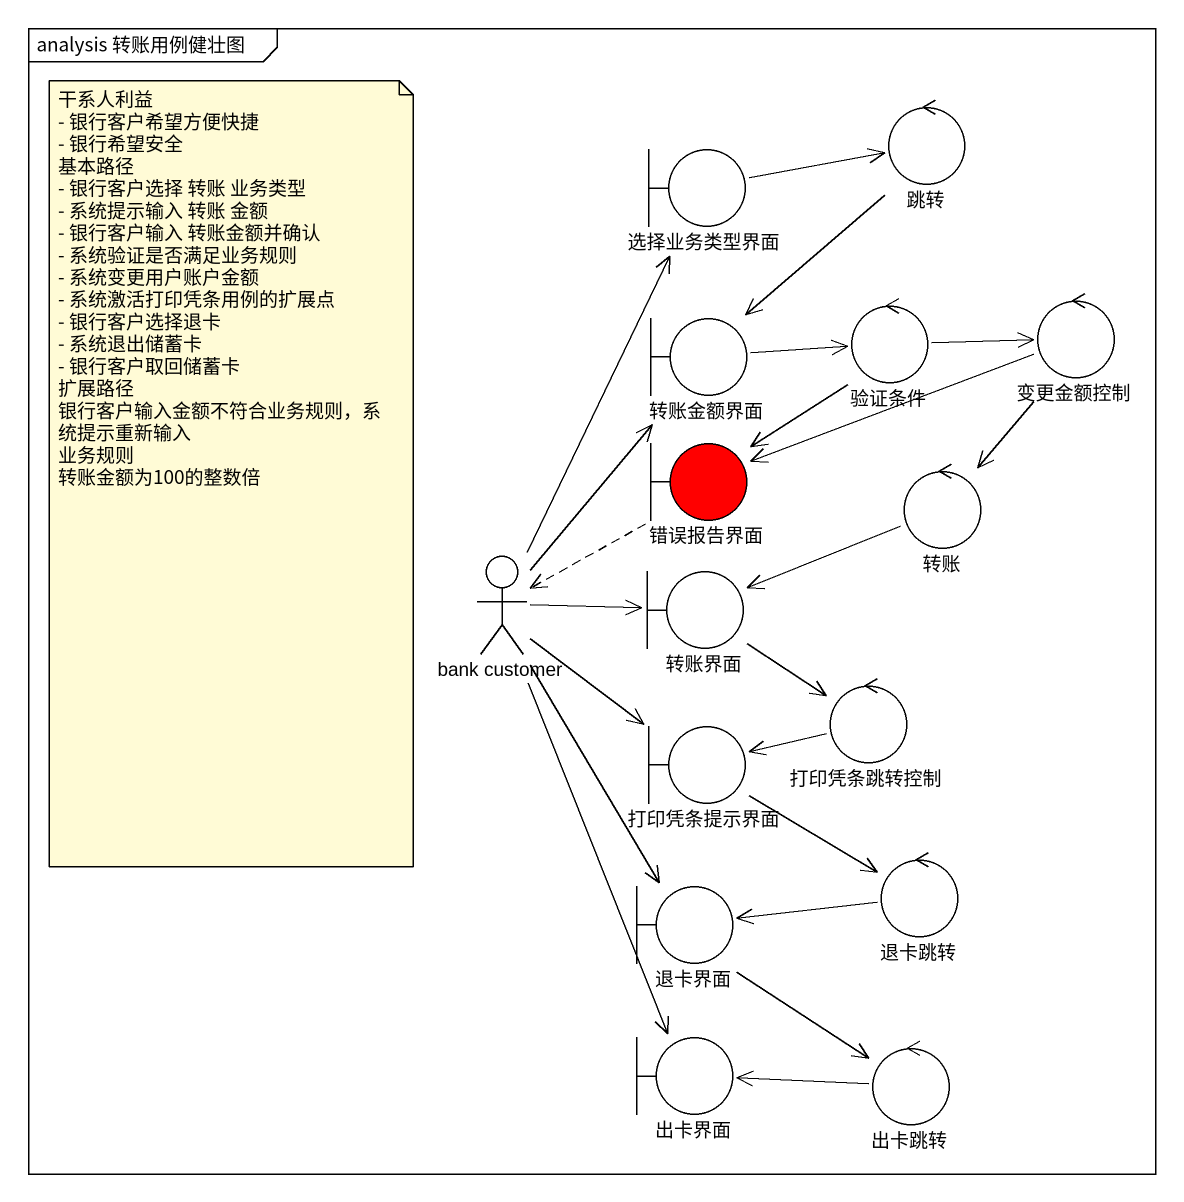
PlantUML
@startuml
mainframe analysis 转账用例健壮图
control 跳转
boundary 选择业务类型界面
boundary 转账金额界面
control 验证条件
control 变更金额控制
boundary 错误报告界面 #FF0000
control 转账
actor "bank customer" as bank_customer
boundary 转账界面
boundary 打印凭条提示界面
control 打印凭条跳转控制
boundary 退卡界面
control 退卡跳转
boundary 出卡界面
control 出卡跳转
跳转 --> 转账金额界面
选择业务类型界面 -right-> 跳转
转账金额界面 -right-> 验证条件
验证条件 -right-> 变更金额控制
验证条件 --> 错误报告界面
变更金额控制 -left-> 错误报告界面
变更金额控制 --> 转账
错误报告界面 ..> bank_customer
转账 -left-> 转账界面
bank_customer -up-> 选择业务类型界面
bank_customer -up-> 转账金额界面
bank_customer -right-> 转账界面
bank_customer --> 打印凭条提示界面
bank_customer --> 退卡界面
bank_customer --> 出卡界面
转账界面 --> 打印凭条跳转控制
打印凭条提示界面 --> 退卡跳转
打印凭条跳转控制 -left-> 打印凭条提示界面
退卡界面 --> 出卡跳转
退卡跳转 -left-> 退卡界面
出卡跳转 -left-> 出卡界面
note as N1
  干系人利益
  - 银行客户希望方便快捷
  - 银行希望安全
  基本路径
  - 银行客户选择 转账 业务类型
  - 系统提示输入 转账 金额
  - 银行客户输入 转账金额并确认
  - 系统验证是否满足业务规则
  - 系统变更用户账户金额
  - 系统激活打印凭条用例的扩展点
  - 银行客户选择退卡
  - 系统退出储蓄卡
  - 银行客户取回储蓄卡
  扩展路径
  银行客户输入金额不符合业务规则，系统提示重新输入
  业务规则
  转账金额为100的整数倍
end note
@enduml
